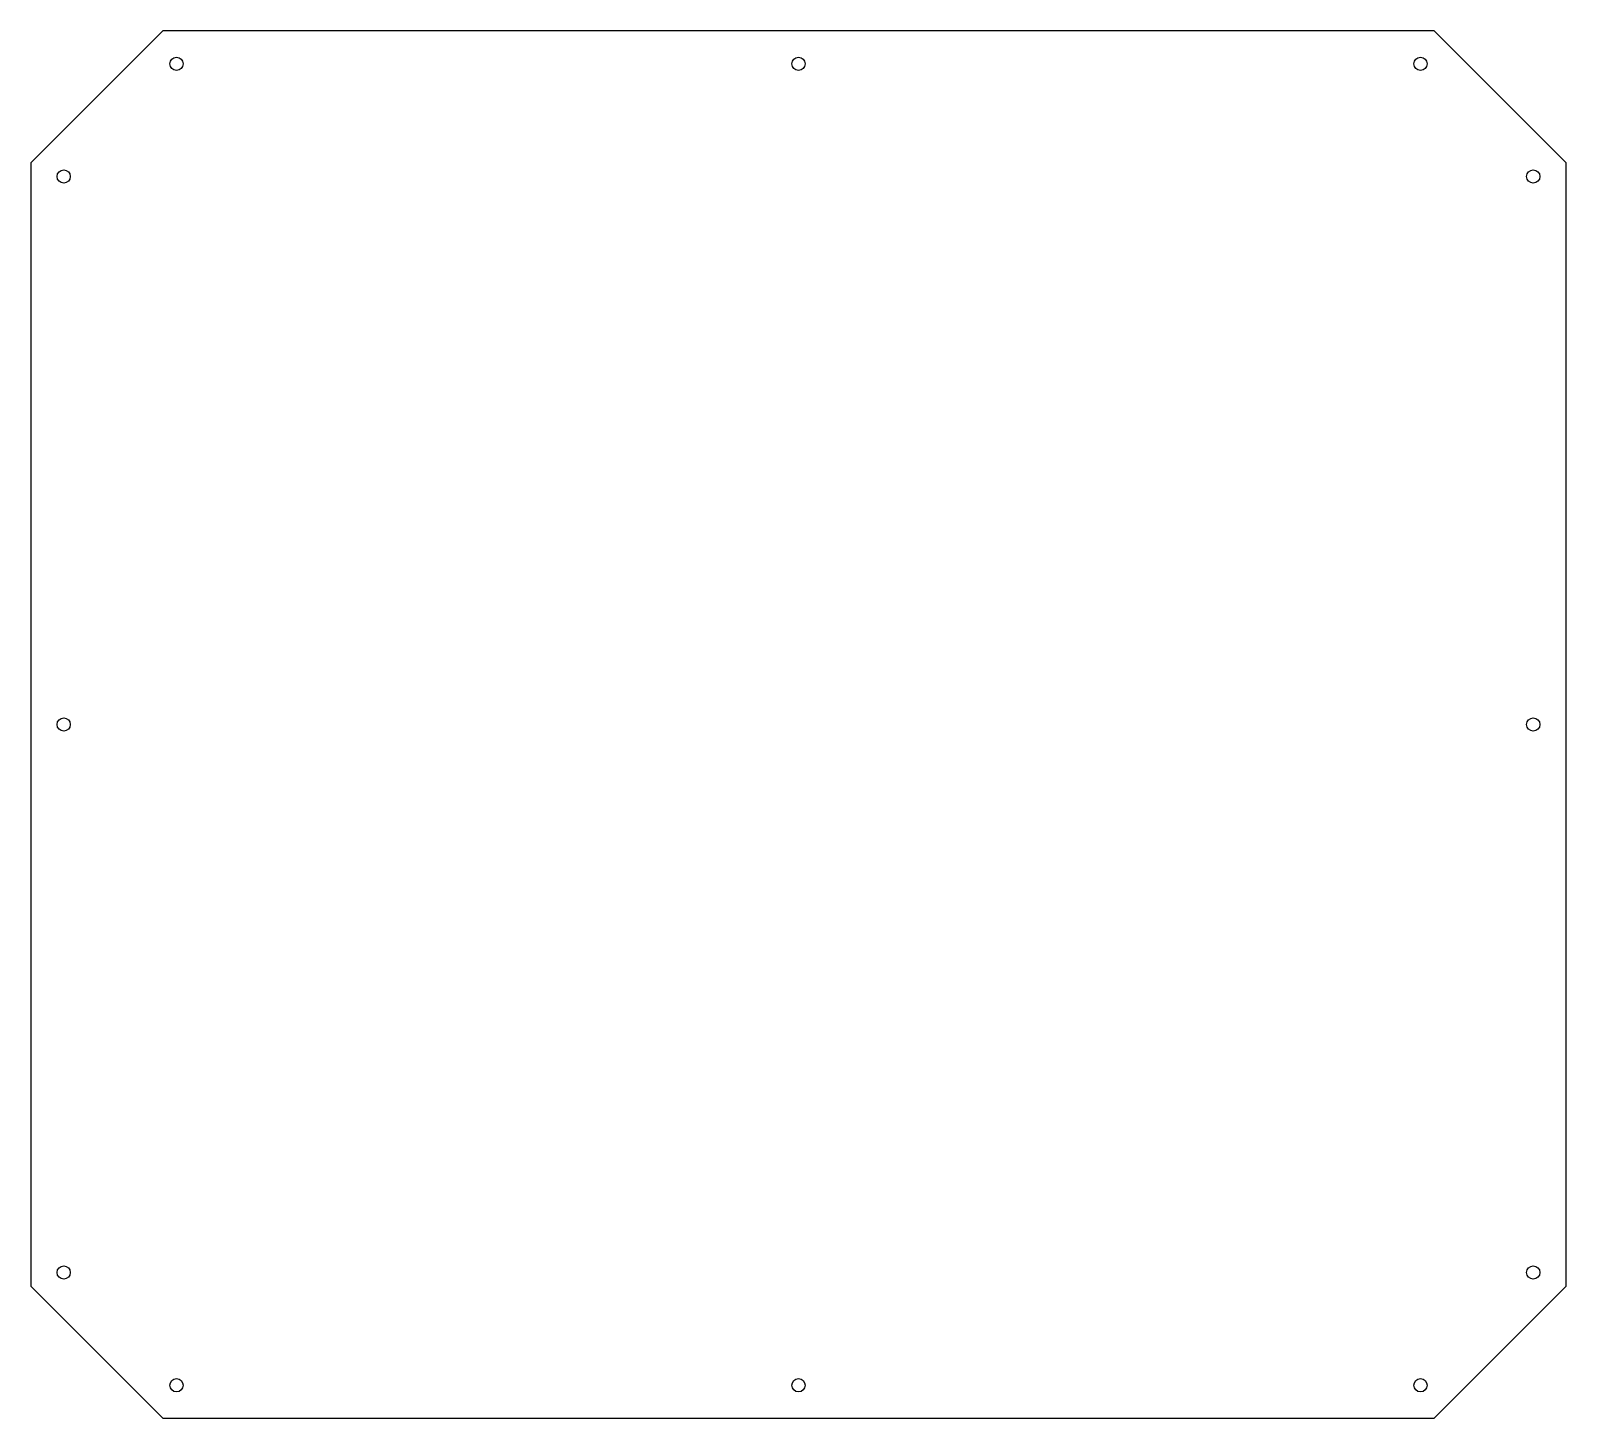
# Model space of a CAD drawing. Header units: millimetres. Extents: x 426 to 891, y -476 to -56.
import ezdxf

# ---------------------------------------------------------------- set-up
doc = ezdxf.new("R2010")
doc.units = ezdxf.units.MM
doc.layers.add('Frontplate#10', color=7, linetype='CONTINUOUS')

msp = doc.modelspace()

# ---------------------------------------------------------------- linework, layer by layer
at = {"layer": 'Frontplate#10'}
for p, q in [((466.05, -56.14), (426.05, -96.14)), ((851.05, -56.14), (466.05, -56.14)), ((891.05, -96.14), (851.05, -56.14)), ((426.05, -96.14), (426.05, -436.14)), ((891.05, -436.14), (891.05, -96.14)), ((466.05, -476.14), (426.05, -436.14)), ((851.05, -476.14), (891.05, -436.14)), ((466.05, -476.14), (851.05, -476.14))]:
    msp.add_line(p, q, dxfattribs=at)
for centre in [(470.2, -66.14), (658.55, -66.14), (846.91, -66.14), (436.05, -100.28), (881.05, -100.28), (436.05, -266.14), (881.05, -266.14), (436.05, -431.99), (881.05, -431.99), (470.2, -466.14), (658.55, -466.14), (846.91, -466.14)]:
    msp.add_circle(centre, 2, dxfattribs=at)

doc.saveas('drawing.dxf')
